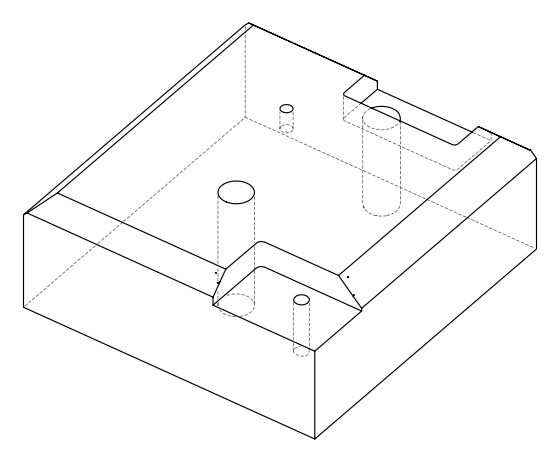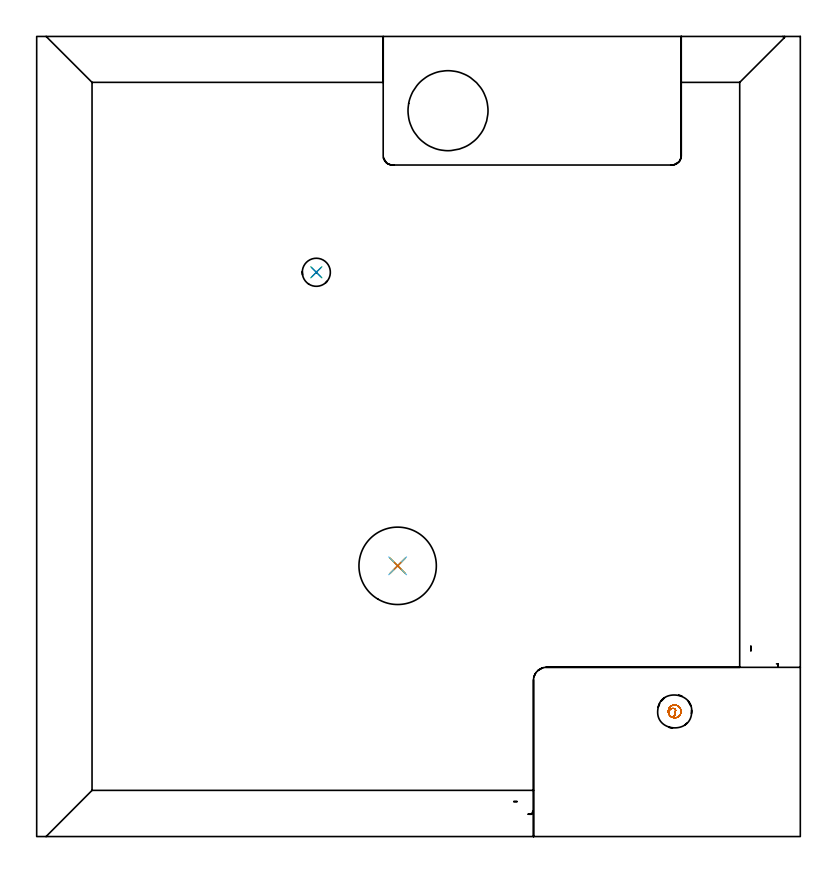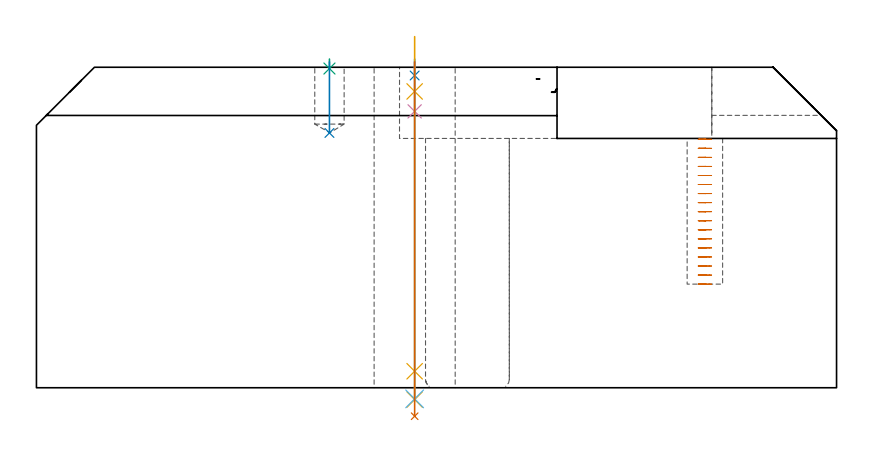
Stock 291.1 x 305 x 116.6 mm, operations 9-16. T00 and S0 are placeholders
(PLAN: 16 operations, 10 tool changes, 191.4 min)
(1 AREA_MILL | FG_CHAMFER_SURFACE | UGT0205_001 | 6.93 min | 21261 mm3)
(2 AREA_MILL_1 | FG_CHAMFER_SURFACE_1 | UGT0205_001 | 10.15 min | 30386 mm3)
(3 AREA_MILL_2 | FG_CHAMFER_SURFACE_2 | UGT0205_001 | 18.89 min | 63464 mm3)
(4 AREA_MILL_3 | FG_CHAMFER_SURFACE_3 | UGT0205_001 | 1.97 min | 7863 mm3)
(5 AREA_MILL_4 | FG_CHAMFER_SURFACE_4 | UGT0205_001 | 17.07 min | 63951 mm3)
(6 MILL_CORNER_NOTCH_RECTANGULAR | CORNER_NOTCH_RECTANGULAR | NXT0201_009 | Follow Part, ap 2, ae 75% | 35.37 min | 166423 mm3)
(7 MILL_SLOT | SLOT_PARTIAL_RECTANGULAR | NXT0201_008 | Follow Part, ap 1.5, ae 75% | 93.28 min | 141722 mm3)
(8 MILL_THROUGH_HOLE_FROM_SOLID_MATERIAL | STEP1HOLE_1 | NXT0201_007 | Circular | 4.13 min | 65973 mm3)
(9 MILL_BLIND_HOLE_FROM_SOLID_MATERIAL | STEP1POCKET | NXT0201_009 | Spiral | 1.75 min | 6904 mm3)
(10 SPOT_DRILL | STEP1HOLE | NXT0321_9005460120000 | 0.05 min | 185 mm3)
(11 SPOT_DRILL_1 | STEP1POCKET_1 | NXT0321_9005460120000 | 0.03 min | 3 mm3)
(12 DRILL_BLIND_HOLE_INTO_CENTER | STEP1HOLE | UGT0301_219 | 0.07 min | 1083 mm3)
(13 GUN_DRILL_THROUGH_HOLE | STEP1HOLE | UGT0307_009 | 0.65 min | 11892 mm3)
(14 DRILL_TO_ENLARGE_THROUGH_HOLE | STEP1HOLE | NXT0301_104 | 0.49 min | 4761 mm3)
(15 DRILL_TO_ENLARGE_THROUGH_HOLE_1 | STEP1HOLE | UGT0301_394 | 0.52 min | 61720 mm3)
(16 DRILL_BLIND_HOLE_INTO_CENTER_1 | STEP1POCKET_1 | UGT0301_219 | 0.11 min | 1972 mm3)
(TOOL UGT0205_001 | Chamfer Mill 20 x 3 x 45 deg. | D20 FL50 Z2)
(TOOL NXT0201_009 | ENDMILL 8mm [2P460-0800-NA 1630] | D8 FL26 Z6)
(TOOL NXT0201_008 | ENDMILL 6mm [2P460-0600-NA 1630] | D6 FL26 Z6)
(TOOL NXT0201_007 | ENDMILL 25mm [R216.25-25050GCK54P 1620] | D25 R3 FL54 Z5)
(TOOL NXT0321_9005460120000 | NC Spot Drill, 142deg, 12mm, Carbide, Uncoated | D12 PA142 FL30 Z2)
(TOOL UGT0301_219 | Twist Drill 10.7 mm | D10.7 PA118 FL90 Z2)
(TOOL UGT0307_009 | Gun Drill 12 mm | D12 PA130 FL24 Z1)
(TOOL NXT0301_104 | Carbide Drill 14mm [860.1-1400-112A1-MM 2214] | D14 PA140 FL123 Z2)
(TOOL UGT0301_394 | Twist Drill 29.5 mm | D29.5 PA118 FL165 Z2)
(OP 9 MILL_BLIND_HOLE_FROM_SOLID_MATERIAL)
G17 G21 G94 G90
T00 M6
G54
G17 G0 G90 X243.2 Y47.7 S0 M3
G43 Z126.6 H1
Z90.406
G94 G3 X243.564 Y48.223 R0.388 F250.
X242.776 Y48.849 R0.97
X241.126 Y47.989 R1.632
X241.337 Y46.109 R1.687
X244.791 Y45.837 R2.45
X241.337 Y46.109 R-2.45
X243.064 Y45.973 R1.225
X243.2 Y47.7 R1.225
G0 Z87.112
G3 X243.564 Y48.223 R0.388
X242.776 Y48.849 R0.97
X241.126 Y47.989 R1.632
X241.337 Y46.109 R1.687
X244.791 Y45.837 R2.45
X241.337 Y46.109 R-2.45
X243.064 Y45.973 R1.225
X243.2 Y47.7 R1.225
G0 Z83.818
G3 X243.564 Y48.223 R0.388
X242.776 Y48.849 R0.97
X241.126 Y47.989 R1.632
X241.337 Y46.109 R1.687
X244.791 Y45.837 R2.45
X241.337 Y46.109 R-2.45
X243.064 Y45.973 R1.225
X243.2 Y47.7 R1.225
G0 Z80.524
G3 X243.564 Y48.223 R0.388
X242.776 Y48.849 R0.97
X241.126 Y47.989 R1.632
X241.337 Y46.109 R1.687
X244.791 Y45.837 R2.45
X241.337 Y46.109 R-2.45
X243.064 Y45.973 R1.225
X243.2 Y47.7 R1.225
G0 Z77.229
G3 X243.564 Y48.223 R0.388
X242.776 Y48.849 R0.97
X241.126 Y47.989 R1.632
X241.337 Y46.109 R1.687
X244.791 Y45.837 R2.45
X241.337 Y46.109 R-2.45
X243.064 Y45.973 R1.225
X243.2 Y47.7 R1.225
G0 Z73.935
G3 X243.564 Y48.223 R0.388
X242.776 Y48.849 R0.97
X241.126 Y47.989 R1.632
X241.337 Y46.109 R1.687
X244.791 Y45.837 R2.45
X241.337 Y46.109 R-2.45
X243.064 Y45.973 R1.225
X243.2 Y47.7 R1.225
G0 Z70.641
G3 X243.564 Y48.223 R0.388
X242.776 Y48.849 R0.97
X241.126 Y47.989 R1.632
X241.337 Y46.109 R1.687
X244.791 Y45.837 R2.45
X241.337 Y46.109 R-2.45
X243.064 Y45.973 R1.225
X243.2 Y47.7 R1.225
G0 Z67.347
G3 X243.564 Y48.223 R0.388
X242.776 Y48.849 R0.97
X241.126 Y47.989 R1.632
X241.337 Y46.109 R1.687
X244.791 Y45.837 R2.45
X241.337 Y46.109 R-2.45
X243.064 Y45.973 R1.225
X243.2 Y47.7 R1.225
G0 Z64.053
G3 X243.564 Y48.223 R0.388
X242.776 Y48.849 R0.97
X241.126 Y47.989 R1.632
X241.337 Y46.109 R1.687
X244.791 Y45.837 R2.45
X241.337 Y46.109 R-2.45
X243.064 Y45.973 R1.225
X243.2 Y47.7 R1.225
G0 Z60.759
G3 X243.564 Y48.223 R0.388
X242.776 Y48.849 R0.97
X241.126 Y47.989 R1.632
X241.337 Y46.109 R1.687
X244.791 Y45.837 R2.45
X241.337 Y46.109 R-2.45
X243.064 Y45.973 R1.225
X243.2 Y47.7 R1.225
G0 Z57.465
G3 X243.564 Y48.223 R0.388
X242.776 Y48.849 R0.97
X241.126 Y47.989 R1.632
X241.337 Y46.109 R1.687
X244.791 Y45.837 R2.45
X241.337 Y46.109 R-2.45
X243.064 Y45.973 R1.225
X243.2 Y47.7 R1.225
G0 Z54.171
G3 X243.564 Y48.223 R0.388
X242.776 Y48.849 R0.97
X241.126 Y47.989 R1.632
X241.337 Y46.109 R1.687
X244.791 Y45.837 R2.45
X241.337 Y46.109 R-2.45
X243.064 Y45.973 R1.225
X243.2 Y47.7 R1.225
G0 Z50.876
G3 X243.564 Y48.223 R0.388
X242.776 Y48.849 R0.97
X241.126 Y47.989 R1.632
X241.337 Y46.109 R1.687
X244.791 Y45.837 R2.45
X241.337 Y46.109 R-2.45
X243.064 Y45.973 R1.225
X243.2 Y47.7 R1.225
G0 Z47.582
G3 X243.564 Y48.223 R0.388
X242.776 Y48.849 R0.97
X241.126 Y47.989 R1.632
X241.337 Y46.109 R1.687
X244.791 Y45.837 R2.45
X241.337 Y46.109 R-2.45
X243.064 Y45.973 R1.225
X243.2 Y47.7 R1.225
G0 Z44.288
G3 X243.564 Y48.223 R0.388
X242.776 Y48.849 R0.97
X241.126 Y47.989 R1.632
X241.337 Y46.109 R1.687
X244.791 Y45.837 R2.45
X241.337 Y46.109 R-2.45
X243.064 Y45.973 R1.225
X243.2 Y47.7 R1.225
G0 Z126.6
Z40.994
G3 X243.564 Y48.223 R0.388
X242.776 Y48.849 R0.97
X241.126 Y47.989 R1.632
X241.337 Y46.109 R1.687
X244.791 Y45.837 R2.45
X241.337 Y46.109 R-2.45
X243.064 Y45.973 R1.225
X243.2 Y47.7 R1.225
G0 Z126.6
Z37.7
G3 X243.564 Y48.223 R0.388
X242.776 Y48.849 R0.97
X241.126 Y47.989 R1.632
X241.337 Y46.109 R1.687
X244.791 Y45.837 R2.45
X241.337 Y46.109 R-2.45
X243.064 Y45.973 R1.225
X243.2 Y47.7 R1.225
G0 Z126.6
M5
M2
(OP 10 SPOT_DRILL)
G17 G21 G94 G90
T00 M6
G54
G17 G0 G90 X137.6 Y103.2 S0 M3
G43 Z126.6 H0
G94 G81 G98 Z113.6 F250. R119.6
G80
M5
M2
(OP 11 SPOT_DRILL_1)
G17 G21 G94 G90
T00 M6
G54
G17 G0 G90 X106.6 Y215.1 S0 M3
G43 Z126.6 H0
G94 G81 G98 Z116.139 F250. R119.6
G80
M5
M2
(OP 12 DRILL_BLIND_HOLE_INTO_CENTER)
G17 G21 G94 G90
T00 M6
G54
G17 G0 G90 X137.6 Y103.2 S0 M3
G43 Z126.6 H0
G94 G81 G98 Z100.55 F250. R118.6
G80
M5
M2
(OP 13 GUN_DRILL_THROUGH_HOLE)
G17 G21 G94 G90
T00 M6
G54
G17 G0 G90 X137.6 Y103.2 M8
G43 Z127.748 H0
S716 M3
G94 G1 Z107.802 F125. M26
G4 X.084
Z6. F250.
G4 X.084
Z-4.298 F125.
G4 X.084
M5
M9
G0 Z127.748
M2
(OP 14 DRILL_TO_ENLARGE_THROUGH_HOLE)
G17 G21 G94 G90
T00 M6
G54
G17 G0 G90 X137.6 Y103.2 S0 M3
G43 Z126.6 H1
G94 G73 G98 Z-4.048 F250. Q13.405 R118.6
G80
M5
M2
(OP 15 DRILL_TO_ENLARGE_THROUGH_HOLE_1)
G17 G21 G94 G90
T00 M6
G54
G17 G0 G90 X137.6 Y103.2 S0 M3
G43 Z126.6 H0
G94 G73 G98 Z-10.363 F250. Q25.393 R118.6
G80
M5
M2
(OP 16 DRILL_BLIND_HOLE_INTO_CENTER_1)
G17 G21 G94 G90
T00 M6
G54
G17 G0 G90 X106.6 Y215.1 S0 M3
G43 Z126.6 H0
G94 G81 G98 Z92.7 F250. R118.6
G80
M5
M2
